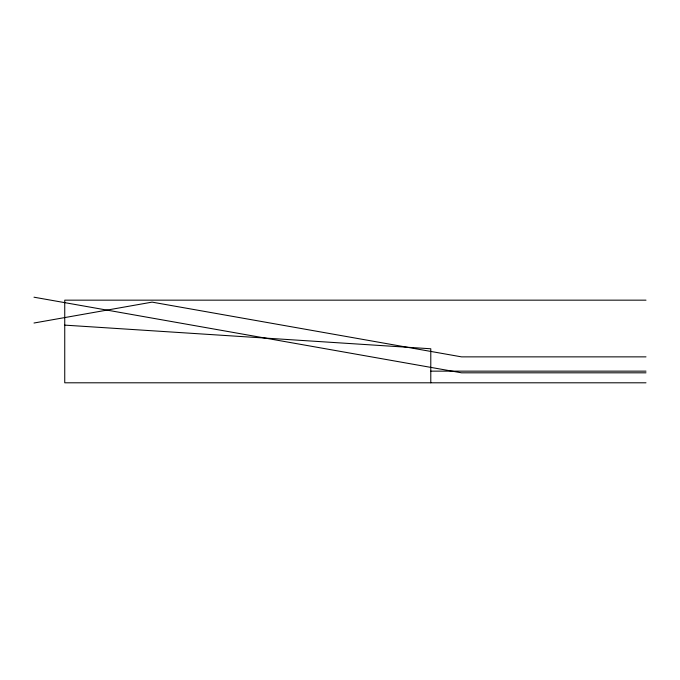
<?xml version="1.0" encoding="UTF-8"?>
<svg xmlns="http://www.w3.org/2000/svg" width="680" height="680" viewBox="0 0 680 680"><rect width="100%" height="100%" fill="white"/><g stroke="black" fill="none" stroke-linecap="round" stroke-linejoin="round"><path stroke-width="1.02" d="M34 323.017L152.082 302.132L461.533 356.864L646 356.864M646 300.161L64.745 300.161L64.745 382.798L646 382.798M430.788 371.144L646 371.144M646 372.819L461.533 372.819L34 297.202M64.745 325.125L430.788 348.772L430.788 382.798"/></g></svg>
